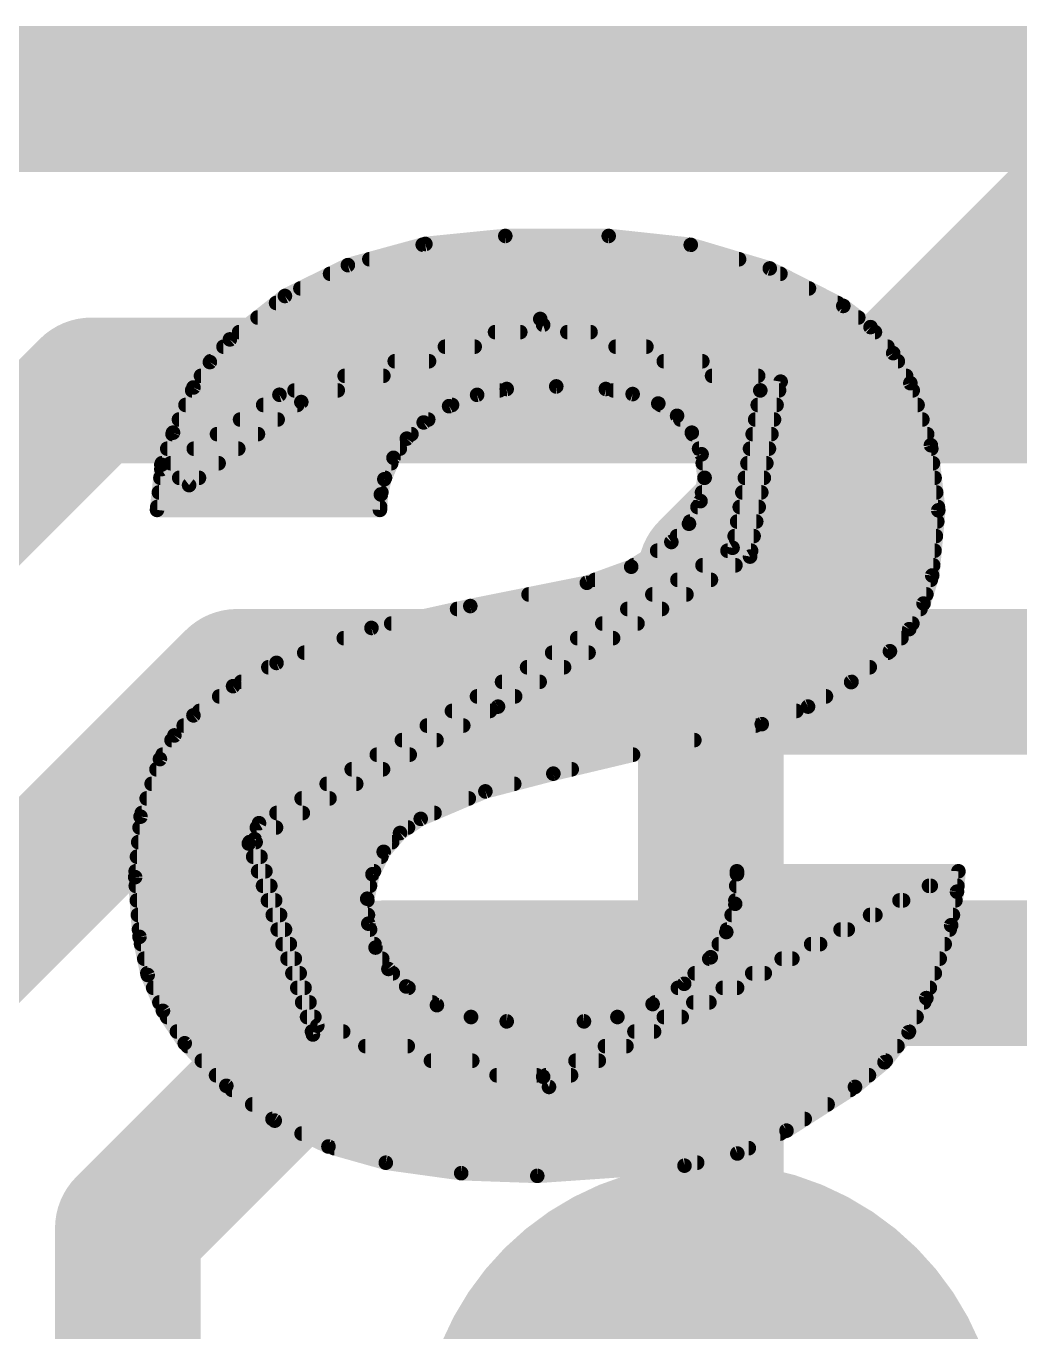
# Model space of a CAD drawing. Extents: x -1.6 to 24.3, y -3.8 to 15.4.
# Drawn here: x 10.935 to 12.667, y 6.487 to 8.763 of the extents above; entities that cross this region are included whole.
import ezdxf

# ---------------------------------------------------------------- set-up
doc = ezdxf.new("R2010")
doc.units = 0
for name, color, linetype in [('1', 12, 'CONTINUOUS'), ('16', 132, 'CONTINUOUS'), ('18', 110, 'CONTINUOUS'), ('22', 53, 'CONTINUOUS')]:
    doc.layers.add(name, color=color, linetype=linetype)

# ---------------------------------------------------------------- blocks, each defined once
blk = doc.blocks.new('ROUNDV')
at = {"const_width": 0.5}
blk.add_lwpolyline([(0, -0.25, 1), (0, 0.25, 1), (0, -0.25)], format="xyb", dxfattribs=at)

msp = doc.modelspace()

# ---------------------------------------------------------------- linework, layer by layer
at = {"layer": '1', "const_width": 0.254}
for points in [[(13.843, 8.636), (10.287, 8.636)], [(10.414, 7.493), (11.049, 8.128)], [(11.049, 8.128), (15.748, 8.128)], [(10.668, 6.985), (11.303, 7.62)], [(11.303, 7.62), (15.9258, 7.62)], [(11.1125, 6.6675), (11.557, 7.112)], [(11.557, 7.112), (16.129, 7.112)], [(11.1125, 4.9403), (11.1125, 6.6675)]]:
    msp.add_lwpolyline(points, dxfattribs=at)
at = {"layer": '1', "const_width": 0.127}
for points in [[(11.049, 8.1915, 1), (11.049, 8.0645)], [(11.0939, 8.0831, 1), (11.0041, 8.1729)], [(11.303, 7.6835, 1), (11.303, 7.5565)], [(11.3479, 7.5751, 1), (11.2581, 7.6649)], [(11.557, 7.1755, 1), (11.557, 7.0485)], [(11.6019, 7.0671, 1), (11.5121, 7.1569)], [(11.176, 6.6675, 1), (11.049, 6.6675)], [(11.0676, 6.7124, 1), (11.1574, 6.6226)]]:
    msp.add_lwpolyline(points, format="xyb", dxfattribs=at)
at = {"layer": '16', "const_width": 0.254}
for points in [[(12.1285, 7.8105), (12.827, 8.509)], [(12.1285, 6.2738), (12.1285, 7.8105)]]:
    msp.add_lwpolyline(points, dxfattribs=at)
at = {"layer": '16', "const_width": 0.127}
for points in [[(12.192, 7.8105, 1), (12.065, 7.8105)], [(12.0836, 7.8554, 1), (12.1734, 7.7656)]]:
    msp.add_lwpolyline(points, format="xyb", dxfattribs=at)
at = {"layer": '22', "const_width": 0.0254}
for points in [[(11.6311, 8.3833), (11.7704, 8.3972)], [(11.7704, 8.3972), (11.9507, 8.3972)], [(11.9507, 8.3972), (12.0937, 8.3817)], [(11.496, 8.3464), (11.6311, 8.3833)], [(11.6264, 8.382), (12.0911, 8.382)], [(12.0937, 8.3817), (12.2315, 8.3406)], [(11.3863, 8.2926), (11.496, 8.3464)], [(11.5334, 8.3566), (12.178, 8.3566)], [(12.2315, 8.3406), (12.3596, 8.2753)], [(11.465, 8.3312), (12.25, 8.3312)], [(11.4132, 8.3058), (12.2998, 8.3058)], [(11.2903, 8.2169), (11.3863, 8.2926)], [(11.3708, 8.2804), (12.3496, 8.2804)], [(12.3596, 8.2753), (12.4071, 8.2384)], [(11.3386, 8.255), (12.3857, 8.255)], [(11.3767, 8.1204), (11.8313, 8.2525)], [(11.8313, 8.2525), (12.2504, 8.1432)], [(11.3064, 8.2296), (11.7966, 8.2296)], [(11.8364, 8.2423), (11.4148, 8.1077)], [(11.7525, 8.2296), (11.9191, 8.2296)], [(12.2149, 8.128), (11.8364, 8.2423)], [(11.8785, 8.2296), (12.4148, 8.2296)], [(12.4071, 8.2384), (12.4466, 8.1929)], [(11.2554, 8.1774), (11.2903, 8.2169)], [(11.2791, 8.2042), (11.7171, 8.2042)], [(11.6651, 8.2042), (12.0165, 8.2042)], [(11.9626, 8.2042), (12.4368, 8.2042)], [(12.4466, 8.1929), (12.4765, 8.1407)], [(11.2268, 8.1331), (11.2554, 8.1774)], [(11.2567, 8.1788), (11.6375, 8.1788)], [(11.5777, 8.1788), (12.1139, 8.1788)], [(12.0467, 8.1788), (12.4547, 8.1788)], [(11.2399, 8.1534), (11.5579, 8.1534)], [(11.4903, 8.1534), (12.2113, 8.1534)], [(12.1308, 8.1534), (12.4692, 8.1534)], [(12.2504, 8.1432), (12.1971, 7.8384)], [(12.4765, 8.1407), (12.5123, 8.0324)], [(11.1709, 7.9908), (11.3767, 8.1204)], [(11.1912, 8.0543), (11.2268, 8.1331)], [(11.2245, 8.128), (11.4784, 8.128)], [(11.4029, 8.128), (11.7604, 8.128)], [(11.7213, 8.1202), (11.6724, 8.1005)], [(11.7729, 8.1305), (11.7213, 8.1202)], [(11.8593, 8.135), (11.7729, 8.1305)], [(11.9456, 8.1305), (11.8593, 8.135)], [(11.9924, 8.1216), (11.9456, 8.1305)], [(11.9588, 8.128), (12.2477, 8.128)], [(12.0371, 8.1051), (11.9924, 8.1216)], [(12.1666, 7.8537), (12.2149, 8.128)], [(12.2149, 8.128), (12.4807, 8.128)], [(11.213, 8.1026), (11.4079, 8.1026)], [(11.4148, 8.1077), (11.2192, 7.9629)], [(11.3484, 8.1026), (11.6776, 8.1026)], [(11.6724, 8.1005), (11.6281, 8.0721)], [(12.0698, 8.0838), (12.0371, 8.1051)], [(12.0409, 8.1026), (12.2433, 8.1026)], [(12.2104, 8.1026), (12.4891, 8.1026)], [(11.2015, 8.0772), (11.3736, 8.0772)], [(11.3081, 8.0772), (11.6361, 8.0772)], [(11.6281, 8.0721), (11.5987, 8.044)], [(12.0955, 8.0543), (12.0698, 8.0838)], [(12.0756, 8.0772), (12.2389, 8.0772)], [(12.206, 8.0772), (12.4975, 8.0772)], [(11.1709, 7.9985), (11.1912, 8.0543)], [(11.1903, 8.0518), (11.3393, 8.0518)], [(11.2678, 8.0518), (11.6069, 8.0518)], [(12.1126, 8.0167), (12.0955, 8.0543)], [(12.0966, 8.0518), (12.2344, 8.0518)], [(12.2015, 8.0518), (12.5059, 8.0518)], [(11.1811, 8.0264), (11.305, 8.0264)], [(11.2274, 8.0264), (11.5866, 8.0264)], [(11.5987, 8.044), (11.5755, 8.0105)], [(12.1082, 8.0264), (12.23, 8.0264)], [(12.197, 8.0264), (12.513, 8.0264)], [(12.5123, 8.0324), (12.5252, 7.919)], [(11.1718, 8.001), (11.2707, 8.001)], [(11.1871, 8.001), (11.5715, 8.001)], [(11.5755, 8.0105), (11.5595, 7.9731)], [(12.1178, 7.9757), (12.1126, 8.0167)], [(12.1146, 8.001), (12.2255, 8.001)], [(12.1925, 8.001), (12.5159, 8.001)], [(11.1633, 7.9197), (11.1709, 7.9908)], [(11.2192, 7.9629), (11.1709, 7.9985)], [(11.1693, 7.9756), (11.5606, 7.9756)], [(11.202, 7.9756), (11.2364, 7.9756)], [(11.5595, 7.9731), (11.5535, 7.9467)], [(12.1107, 7.935), (12.1178, 7.9757)], [(12.1178, 7.9756), (12.2211, 7.9756)], [(12.1881, 7.9756), (12.5187, 7.9756)], [(11.1666, 7.9502), (11.5543, 7.9502)], [(11.5535, 7.9467), (11.5519, 7.9197)], [(12.0906, 7.8956), (12.1107, 7.935)], [(12.1134, 7.9502), (12.2167, 7.9502)], [(12.1836, 7.9502), (12.5216, 7.9502)], [(11.5519, 7.9197), (11.1633, 7.9197)], [(11.1638, 7.9248), (11.5522, 7.9248)], [(12.1055, 7.9248), (12.2122, 7.9248)], [(12.1791, 7.9248), (12.5245, 7.9248)], [(12.5252, 7.919), (12.5146, 7.8054)], [(12.0599, 7.8638), (12.0906, 7.8956)], [(12.0925, 7.8994), (12.2078, 7.8994)], [(12.1746, 7.8994), (12.5234, 7.8994)], [(11.9899, 7.8207), (12.0599, 7.8638)], [(12.0697, 7.874), (12.2033, 7.874)], [(12.1702, 7.874), (12.521, 7.874)], [(11.3411, 7.3736), (12.1666, 7.8537)], [(12.0352, 7.8486), (12.1989, 7.8486)], [(12.1578, 7.8486), (12.5186, 7.8486)], [(12.1971, 7.8384), (11.7577, 7.5768)], [(11.9126, 7.7927), (11.9899, 7.8207)], [(11.994, 7.8232), (12.1716, 7.8232)], [(12.1142, 7.8232), (12.5163, 7.8232)], [(11.9267, 7.7978), (12.1289, 7.7978)], [(12.0705, 7.7978), (12.5122, 7.7978)], [(12.5146, 7.8054), (12.4995, 7.7565)], [(11.7094, 7.7521), (11.9126, 7.7927)], [(11.811, 7.7724), (12.0862, 7.7724)], [(12.0268, 7.7724), (12.5044, 7.7724)], [(11.5371, 7.714), (11.7094, 7.7521)], [(12.4995, 7.7565), (12.4745, 7.7118)], [(11.6864, 7.747), (12.0436, 7.747)], [(11.9831, 7.747), (12.4942, 7.747)], [(11.3716, 7.653), (11.5371, 7.714)], [(11.5716, 7.7216), (12.0009, 7.7216)], [(11.9395, 7.7216), (12.48, 7.7216)], [(12.4745, 7.7118), (12.4409, 7.6733)], [(11.4889, 7.6962), (11.9583, 7.6962)], [(11.8958, 7.6962), (12.4609, 7.6962)], [(11.4199, 7.6708), (11.9156, 7.6708)], [(11.8521, 7.6708), (12.4378, 7.6708)], [(12.4409, 7.6733), (12.3733, 7.6195)], [(11.2959, 7.6125), (11.3716, 7.653)], [(11.3574, 7.6454), (11.8729, 7.6454)], [(11.8084, 7.6454), (12.4058, 7.6454)], [(11.2268, 7.5616), (11.2959, 7.6125)], [(11.31, 7.62), (11.8303, 7.62)], [(11.7648, 7.62), (12.3739, 7.62)], [(12.3733, 7.6195), (12.2982, 7.5769)], [(11.2717, 7.5946), (11.7876, 7.5946)], [(11.7211, 7.5946), (12.3294, 7.5946)], [(11.2371, 7.5692), (11.7438, 7.5692)], [(11.7577, 7.5768), (11.3335, 7.3457)], [(11.6774, 7.5692), (12.2779, 7.5692)], [(12.2982, 7.5769), (12.2174, 7.5463)], [(11.1936, 7.5266), (11.2268, 7.5616)], [(12.2174, 7.5463), (11.8542, 7.46)], [(11.1684, 7.4854), (11.1936, 7.5266)], [(11.2099, 7.5438), (11.6971, 7.5438)], [(11.6337, 7.5438), (12.2069, 7.5438)], [(11.1886, 7.5184), (11.6505, 7.5184)], [(11.5901, 7.5184), (12.1, 7.5184)], [(11.1346, 7.3851), (11.1684, 7.4854)], [(11.173, 7.493), (11.6039, 7.493)], [(11.5464, 7.493), (11.9931, 7.493)], [(11.1624, 7.4676), (11.5573, 7.4676)], [(11.5027, 7.4676), (11.8862, 7.4676)], [(11.8542, 7.46), (11.7357, 7.4291)], [(11.1539, 7.4422), (11.5106, 7.4422)], [(11.4591, 7.4422), (11.786, 7.4422)], [(11.1453, 7.4168), (11.464, 7.4168)], [(11.4154, 7.4168), (11.7068, 7.4168)], [(11.7357, 7.4291), (11.623, 7.3812)], [(11.1252, 7.2796), (11.1346, 7.3851)], [(11.1368, 7.3914), (11.4174, 7.3914)], [(11.3717, 7.3914), (11.647, 7.3914)], [(11.1329, 7.366), (11.3708, 7.366)], [(11.3233, 7.3381), (11.3411, 7.3736)], [(11.3373, 7.366), (11.6008, 7.366)], [(11.623, 7.3812), (11.587, 7.3565)], [(11.1306, 7.3406), (11.3352, 7.3406)], [(11.3246, 7.3406), (11.5732, 7.3406)], [(11.3335, 7.3457), (11.4427, 7.0206)], [(11.587, 7.3565), (11.5584, 7.3236)], [(11.4351, 7.0053), (11.3233, 7.3381)], [(11.5584, 7.3236), (11.5389, 7.2846)], [(11.1284, 7.3152), (11.3437, 7.3152)], [(11.331, 7.3152), (11.5542, 7.3152)], [(11.1328, 7.1755), (11.1252, 7.2796)], [(11.1261, 7.2898), (11.3523, 7.2898)], [(11.3395, 7.2898), (11.5415, 7.2898)], [(11.5389, 7.2846), (11.5298, 7.242)], [(11.8364, 6.9317), (12.5603, 7.2898)], [(12.5603, 7.2898), (11.8466, 6.9139)], [(12.1712, 7.2331), (12.1742, 7.2847)], [(12.1742, 7.2847), (12.1742, 7.2898)], [(12.1742, 7.2898), (12.5603, 7.2898)], [(12.5603, 7.2898), (12.5578, 7.2542)], [(11.1263, 7.2644), (11.3608, 7.2644)], [(11.3481, 7.2644), (11.5345, 7.2644)], [(12.173, 7.2644), (12.5121, 7.2644)], [(12.509, 7.2644), (12.5585, 7.2644)], [(12.5578, 7.2542), (12.5476, 7.1958)], [(11.1282, 7.239), (11.3693, 7.239)], [(11.3566, 7.239), (11.5299, 7.239)], [(11.5298, 7.242), (11.5316, 7.1984)], [(12.1556, 7.1839), (12.1712, 7.2331)], [(12.1715, 7.239), (12.4639, 7.239)], [(12.4576, 7.239), (12.5551, 7.239)], [(11.13, 7.2136), (11.3779, 7.2136)], [(11.3651, 7.2136), (11.531, 7.2136)], [(12.165, 7.2136), (12.4156, 7.2136)], [(12.4063, 7.2136), (12.5507, 7.2136)], [(11.1319, 7.1882), (11.3864, 7.1882)], [(11.3737, 7.1882), (11.5347, 7.1882)], [(11.5316, 7.1984), (11.5442, 7.1568)], [(12.1285, 7.1399), (12.1556, 7.1839)], [(12.157, 7.1882), (12.3674, 7.1882)], [(12.3549, 7.1882), (12.545, 7.1882)], [(12.5476, 7.1958), (12.5044, 7.0688)], [(11.1471, 7.1091), (11.1328, 7.1755)], [(11.1355, 7.1628), (11.3949, 7.1628)], [(11.3822, 7.1628), (11.5424, 7.1628)], [(12.1426, 7.1628), (12.3192, 7.1628)], [(12.3036, 7.1628), (12.5364, 7.1628)], [(11.141, 7.1374), (11.4035, 7.1374)], [(11.3907, 7.1374), (11.5559, 7.1374)], [(11.5442, 7.1568), (11.5667, 7.1196)], [(12.0823, 7.0936), (12.1285, 7.1399)], [(12.126, 7.1374), (12.2709, 7.1374)], [(12.2522, 7.1374), (12.5277, 7.1374)], [(11.1465, 7.112), (11.412, 7.112)], [(11.3993, 7.112), (11.5744, 7.112)], [(11.5667, 7.1196), (11.5976, 7.0891)], [(12.1006, 7.112), (12.2227, 7.112)], [(12.2009, 7.112), (12.5191, 7.112)], [(11.1737, 7.0465), (11.1471, 7.1091)], [(11.5976, 7.0891), (11.6512, 7.0564)], [(12.0273, 7.0584), (12.0823, 7.0936)], [(11.1566, 7.0866), (11.4205, 7.0866)], [(11.4078, 7.0866), (11.6017, 7.0866)], [(12.0713, 7.0866), (12.1745, 7.0866)], [(12.1495, 7.0866), (12.5105, 7.0866)], [(12.5044, 7.0688), (12.4735, 7.0093)], [(11.1674, 7.0612), (11.4291, 7.0612)], [(11.2116, 6.9901), (11.1737, 7.0465)], [(11.4163, 7.0612), (11.6434, 7.0612)], [(11.6512, 7.0564), (11.7106, 7.0358)], [(11.9659, 7.0358), (12.0273, 7.0584)], [(12.0316, 7.0612), (12.1263, 7.0612)], [(12.0982, 7.0612), (12.5005, 7.0612)], [(11.1809, 7.0358), (11.4376, 7.0358)], [(11.4249, 7.0358), (11.7107, 7.0358)], [(11.4427, 7.0206), (11.8364, 6.9317)], [(11.7106, 7.0358), (11.7729, 7.0282)], [(11.7729, 7.0282), (11.9075, 7.0282)], [(11.9075, 7.0282), (11.9659, 7.0358)], [(11.9659, 7.0358), (12.078, 7.0358)], [(12.0468, 7.0358), (12.4873, 7.0358)], [(11.198, 7.0104), (11.4879, 7.0104)], [(11.4334, 7.0104), (12.0298, 7.0104)], [(11.8466, 6.9139), (11.4351, 7.0053)], [(11.9955, 7.0104), (12.4741, 7.0104)], [(12.4735, 7.0093), (12.4315, 6.9569)], [(11.2842, 6.9158), (11.2116, 6.9901)], [(11.2166, 6.985), (11.6004, 6.985)], [(11.5265, 6.985), (11.9816, 6.985)], [(11.9441, 6.985), (12.454, 6.985)], [(11.2414, 6.9596), (11.7128, 6.9596)], [(11.6409, 6.9596), (11.9334, 6.9596)], [(11.8928, 6.9596), (12.4336, 6.9596)], [(12.4315, 6.9569), (12.38, 6.9139)], [(11.2662, 6.9342), (11.8253, 6.9342)], [(11.7552, 6.9342), (11.8851, 6.9342)], [(11.8415, 6.9342), (12.4043, 6.9342)], [(11.3686, 6.8552), (11.2842, 6.9158)], [(11.2939, 6.9088), (12.372, 6.9088)], [(12.38, 6.9139), (12.2606, 6.8377)], [(11.3293, 6.8834), (12.3322, 6.8834)], [(11.3646, 6.858), (12.2924, 6.858)], [(11.4621, 6.81), (11.3686, 6.8552)], [(11.4154, 6.8326), (12.2496, 6.8326)], [(12.2606, 6.8377), (12.1749, 6.7979)], [(11.5621, 6.7818), (11.4621, 6.81)], [(11.4722, 6.8072), (12.1949, 6.8072)], [(12.1749, 6.7979), (12.0828, 6.7767)], [(11.6936, 6.7636), (11.5621, 6.7818)], [(11.5621, 6.7818), (12.1049, 6.7818)], [(12.0828, 6.7767), (11.8262, 6.7589)], [(11.8262, 6.7589), (11.6936, 6.7636)]]:
    msp.add_lwpolyline(points, dxfattribs=at)
at = {"layer": '22', "const_width": 0.0127}
for points in [[(11.7704, 8.4035, 1), (11.7704, 8.3909)], [(11.771, 8.3909, 1), (11.7698, 8.4035)], [(11.9514, 8.4035, 1), (11.95, 8.3909)], [(11.9507, 8.3909, 1), (11.9507, 8.4035)], [(11.6264, 8.3883, 1), (11.6264, 8.3757)], [(11.6304, 8.3896, 1), (11.6317, 8.377)], [(11.6328, 8.3771, 1), (11.6294, 8.3894)], [(12.0955, 8.3878, 1), (12.0919, 8.3756)], [(12.0911, 8.3757, 1), (12.0911, 8.3883)], [(12.093, 8.3754, 1), (12.0944, 8.388)], [(11.4943, 8.3525, 1), (11.4977, 8.3403)], [(11.4988, 8.3407, 1), (11.4932, 8.3521)], [(11.5334, 8.3629, 1), (11.5334, 8.3503)], [(12.178, 8.3503, 1), (12.178, 8.3629)], [(12.2344, 8.3463, 1), (12.2286, 8.335)], [(11.465, 8.3376, 1), (11.465, 8.3249)], [(12.2297, 8.3346, 1), (12.2333, 8.3467)], [(12.25, 8.3249, 1), (12.25, 8.3376)], [(11.4132, 8.3121, 1), (11.4132, 8.2995)], [(12.2998, 8.2995, 1), (12.2998, 8.3121)], [(11.3708, 8.2867, 1), (11.3708, 8.2741)], [(11.3835, 8.2983, 1), (11.3891, 8.2869)], [(11.3902, 8.2876, 1), (11.3823, 8.2976)], [(12.3496, 8.2741, 1), (12.3496, 8.2867)], [(12.3635, 8.2803, 1), (12.3557, 8.2703)], [(12.3567, 8.2696, 1), (12.3625, 8.281)], [(11.3386, 8.2614, 1), (11.3386, 8.2487)], [(11.8329, 8.2586, 1), (11.8297, 8.2464)], [(11.8331, 8.2464, 1), (11.8295, 8.2586)], [(12.3857, 8.2487, 1), (12.3857, 8.2614)], [(11.3064, 8.2359, 1), (11.3064, 8.2233)], [(11.7525, 8.2359, 1), (11.7525, 8.2233)], [(11.7966, 8.2233, 1), (11.7966, 8.2359)], [(11.8382, 8.2484, 1), (11.8346, 8.2362)], [(11.8383, 8.2363, 1), (11.8345, 8.2483)], [(11.8785, 8.2359, 1), (11.8785, 8.2233)], [(11.9191, 8.2233, 1), (11.9191, 8.2359)], [(12.4119, 8.2425, 1), (12.4023, 8.2342)], [(12.4032, 8.2334, 1), (12.411, 8.2434)], [(12.4148, 8.2233, 1), (12.4148, 8.2359)], [(11.2791, 8.2105, 1), (11.2791, 8.1979)], [(11.2864, 8.2219, 1), (11.2942, 8.2119)], [(11.2951, 8.2127, 1), (11.2855, 8.2211)], [(11.6651, 8.2105, 1), (11.6651, 8.1979)], [(11.7171, 8.1979, 1), (11.7171, 8.2105)], [(11.9626, 8.2105, 1), (11.9626, 8.1979)], [(12.0165, 8.1979, 1), (12.0165, 8.2105)], [(12.4368, 8.1979, 1), (12.4368, 8.2105)], [(12.4521, 8.1961, 1), (12.4411, 8.1898)], [(12.4418, 8.1888, 1), (12.4514, 8.1971)], [(11.2507, 8.1816, 1), (11.2602, 8.1732)], [(11.2608, 8.1739, 1), (11.2501, 8.1808)], [(11.2567, 8.1852, 1), (11.2567, 8.1725)], [(11.5777, 8.1852, 1), (11.5777, 8.1725)], [(11.6375, 8.1725, 1), (11.6375, 8.1852)], [(12.0467, 8.1852, 1), (12.0467, 8.1725)], [(12.1139, 8.1725, 1), (12.1139, 8.1852)], [(12.4547, 8.1725, 1), (12.4547, 8.1852)], [(11.2399, 8.1597, 1), (11.2399, 8.1471)], [(11.4903, 8.1597, 1), (11.4903, 8.1471)], [(11.5579, 8.1471, 1), (11.5579, 8.1597)], [(12.1308, 8.1597, 1), (12.1308, 8.1471)], [(12.2113, 8.1471, 1), (12.2113, 8.1597)], [(12.2567, 8.1421, 1), (12.2441, 8.1443)], [(12.2488, 8.1371, 1), (12.252, 8.1493)], [(12.4692, 8.1471, 1), (12.4692, 8.1597)], [(12.4825, 8.1427, 1), (12.4705, 8.1387)], [(12.471, 8.1375, 1), (12.482, 8.1439)], [(11.2245, 8.1343, 1), (11.2245, 8.1217)], [(11.2215, 8.1365, 1), (11.2321, 8.1297)], [(11.2326, 8.1305, 1), (11.221, 8.1357)], [(11.3749, 8.1265, 1), (11.3785, 8.1143)], [(11.3801, 8.115, 1), (11.3733, 8.1258)], [(11.4029, 8.1343, 1), (11.4029, 8.1217)], [(11.4784, 8.1217, 1), (11.4784, 8.1343)], [(11.72, 8.1264, 1), (11.7225, 8.114)], [(11.7236, 8.1143, 1), (11.7189, 8.1261)], [(11.7604, 8.1217, 1), (11.7604, 8.1343)], [(11.7726, 8.1368, 1), (11.7732, 8.1242)], [(11.7741, 8.1243, 1), (11.7717, 8.1367)], [(11.8596, 8.1413, 1), (11.8589, 8.1286)], [(11.8596, 8.1286, 1), (11.8589, 8.1413)], [(11.9468, 8.1367, 1), (11.9444, 8.1243)], [(11.9453, 8.1242, 1), (11.9459, 8.1368)], [(11.9588, 8.1343, 1), (11.9588, 8.1217)], [(11.9946, 8.1276, 1), (11.9902, 8.1157)], [(11.9912, 8.1154, 1), (11.9936, 8.1279)], [(12.2212, 8.1269, 1), (12.2086, 8.1291)], [(12.2149, 8.1343, 1), (12.2149, 8.1217)], [(12.2131, 8.1219, 1), (12.2167, 8.1341)], [(12.2477, 8.1217, 1), (12.2477, 8.1343)], [(12.4807, 8.1217, 1), (12.4807, 8.1343)], [(11.213, 8.109, 1), (11.213, 8.0963)], [(11.3484, 8.109, 1), (11.3484, 8.0963)], [(11.4079, 8.0963, 1), (11.4079, 8.109)], [(11.4129, 8.1137, 1), (11.4167, 8.1017)], [(11.4186, 8.1026, 1), (11.411, 8.1128)], [(11.6701, 8.1064, 1), (11.6748, 8.0946)], [(11.6759, 8.0952, 1), (11.669, 8.1059)], [(11.6776, 8.0963, 1), (11.6776, 8.109)], [(12.0406, 8.1104, 1), (12.0336, 8.0998)], [(12.0409, 8.109, 1), (12.0409, 8.0963)], [(12.0349, 8.0991, 1), (12.0393, 8.1111)], [(12.2104, 8.109, 1), (12.2104, 8.0963)], [(12.2433, 8.0963, 1), (12.2433, 8.109)], [(12.4891, 8.0963, 1), (12.4891, 8.109)], [(11.2015, 8.0836, 1), (11.2015, 8.0709)], [(11.3081, 8.0836, 1), (11.3081, 8.0709)], [(11.3736, 8.0709, 1), (11.3736, 8.0836)], [(11.6247, 8.0774, 1), (11.6315, 8.0668)], [(11.6325, 8.0675, 1), (11.6237, 8.0767)], [(11.6361, 8.0709, 1), (11.6361, 8.0836)], [(12.0746, 8.0879, 1), (12.0651, 8.0796)], [(12.0664, 8.0785, 1), (12.0733, 8.0891)], [(12.0756, 8.0836, 1), (12.0756, 8.0709)], [(12.206, 8.0836, 1), (12.206, 8.0709)], [(12.2389, 8.0709, 1), (12.2389, 8.0836)], [(12.4975, 8.0709, 1), (12.4975, 8.0836)], [(11.1903, 8.0581, 1), (11.1903, 8.0455)], [(11.1854, 8.0569, 1), (11.197, 8.0517)], [(11.1972, 8.0521, 1), (11.1852, 8.0565)], [(11.2678, 8.0581, 1), (11.2678, 8.0455)], [(11.3393, 8.0455, 1), (11.3393, 8.0581)], [(11.6069, 8.0455, 1), (11.6069, 8.0581)], [(12.1013, 8.0569, 1), (12.0897, 8.0517)], [(12.0966, 8.0581, 1), (12.0966, 8.0455)], [(12.0907, 8.0501, 1), (12.1003, 8.0585)], [(12.2015, 8.0581, 1), (12.2015, 8.0455)], [(12.2344, 8.0455, 1), (12.2344, 8.0581)], [(12.5059, 8.0455, 1), (12.5059, 8.0581)], [(11.1811, 8.0328, 1), (11.1811, 8.0201)], [(11.2274, 8.0328, 1), (11.2274, 8.0201)], [(11.305, 8.0201, 1), (11.305, 8.0328)], [(11.5866, 8.0201, 1), (11.5866, 8.0328)], [(11.5943, 8.0485, 1), (11.6031, 8.0394)], [(11.6039, 8.0403, 1), (11.5935, 8.0476)], [(12.1082, 8.0328, 1), (12.1082, 8.0201)], [(12.197, 8.0328, 1), (12.197, 8.0201)], [(12.23, 8.0201, 1), (12.23, 8.0328)], [(12.5186, 8.0331, 1), (12.506, 8.0316)], [(12.5063, 8.0304, 1), (12.5183, 8.0344)], [(12.513, 8.0201, 1), (12.513, 8.0328)], [(11.1718, 8.0074, 1), (11.1718, 7.9947)], [(11.1871, 8.0074, 1), (11.1871, 7.9947)], [(11.2707, 7.9947, 1), (11.2707, 8.0074)], [(11.5703, 8.0141, 1), (11.5808, 8.0069)], [(11.5814, 8.008, 1), (11.5697, 8.013)], [(11.5715, 7.9947, 1), (11.5715, 8.0074)], [(12.1189, 8.0175, 1), (12.1063, 8.0159)], [(12.1068, 8.0141, 1), (12.1184, 8.0193)], [(12.1146, 8.0074, 1), (12.1146, 7.9947)], [(12.1925, 8.0074, 1), (12.1925, 7.9947)], [(12.2255, 7.9947, 1), (12.2255, 8.0074)], [(12.5159, 7.9947, 1), (12.5159, 8.0074)], [(11.1747, 8.0036, 1), (11.1671, 7.9934)], [(11.1649, 8.0007, 1), (11.1769, 7.9963)], [(11.1675, 7.9962, 1), (11.1743, 7.9854)], [(11.1772, 7.9901, 1), (11.1646, 7.9915)], [(11.1693, 7.982, 1), (11.1693, 7.9692)], [(11.202, 7.982, 1), (11.202, 7.9692)], [(11.2154, 7.968, 1), (11.223, 7.9578)], [(11.2154, 7.9578, 1), (11.223, 7.968)], [(11.2364, 7.9692, 1), (11.2364, 7.982)], [(11.5537, 7.9756, 1), (11.5653, 7.9706)], [(11.5657, 7.9717, 1), (11.5533, 7.9745)], [(11.5606, 7.9692, 1), (11.5606, 7.982)], [(12.1178, 7.982, 1), (12.1178, 7.9692)], [(12.1241, 7.9746, 1), (12.1116, 7.9768)], [(12.1115, 7.9749, 1), (12.1241, 7.9765)], [(12.1881, 7.982, 1), (12.1881, 7.9692)], [(12.2211, 7.9692, 1), (12.2211, 7.982)], [(12.5187, 7.9692, 1), (12.5187, 7.982)], [(11.1666, 7.9566, 1), (11.1666, 7.9439)], [(11.5473, 7.9481, 1), (11.5597, 7.9453)], [(11.5599, 7.9463, 1), (11.5472, 7.9471)], [(11.5543, 7.9439, 1), (11.5543, 7.9566)], [(12.1164, 7.9321, 1), (12.105, 7.9379)], [(12.1134, 7.9566, 1), (12.1134, 7.9439)], [(12.1836, 7.9566, 1), (12.1836, 7.9439)], [(12.2167, 7.9439, 1), (12.2167, 7.9566)], [(12.5216, 7.9439, 1), (12.5216, 7.9566)], [(11.1633, 7.9261, 1), (11.1633, 7.9134)], [(11.157, 7.9204, 1), (11.1696, 7.919)], [(11.1638, 7.9312, 1), (11.1638, 7.9184)], [(11.5456, 7.9201, 1), (11.5582, 7.9193)], [(11.5519, 7.9134, 1), (11.5519, 7.9261)], [(11.5522, 7.9184, 1), (11.5522, 7.9312)], [(12.1055, 7.9312, 1), (12.1055, 7.9184)], [(12.1044, 7.9361, 1), (12.117, 7.9339)], [(12.1791, 7.9312, 1), (12.1791, 7.9184)], [(12.2122, 7.9184, 1), (12.2122, 7.9312)], [(12.5315, 7.9184, 1), (12.5189, 7.9196)], [(12.5189, 7.9183, 1), (12.5315, 7.9197)], [(12.5245, 7.9184, 1), (12.5245, 7.9312)], [(12.0849, 7.8985, 1), (12.0963, 7.8927)], [(12.0925, 7.9058, 1), (12.0925, 7.893)], [(12.0952, 7.8912, 1), (12.086, 7.9)], [(12.1746, 7.9058, 1), (12.1746, 7.893)], [(12.2078, 7.893, 1), (12.2078, 7.9058)], [(12.5234, 7.893, 1), (12.5234, 7.9058)], [(12.0632, 7.8584, 1), (12.0566, 7.8692)], [(12.0697, 7.8804, 1), (12.0697, 7.8677)], [(12.1702, 7.8804, 1), (12.1702, 7.8677)], [(12.2033, 7.8677, 1), (12.2033, 7.8804)], [(12.521, 7.8677, 1), (12.521, 7.8804)], [(12.0352, 7.855, 1), (12.0352, 7.8422)], [(12.0553, 7.8682, 1), (12.0645, 7.8594)], [(12.1578, 7.855, 1), (12.1578, 7.8422)], [(12.1603, 7.8548, 1), (12.1729, 7.8526)], [(12.1698, 7.8482, 1), (12.1634, 7.8592)], [(12.1989, 7.8422, 1), (12.1989, 7.855)], [(12.5186, 7.8422, 1), (12.5186, 7.855)], [(11.9866, 7.8261, 1), (11.9932, 7.8153)], [(11.994, 7.8296, 1), (11.994, 7.8168)], [(11.9921, 7.8147, 1), (11.9878, 7.8266)], [(12.1142, 7.8296, 1), (12.1142, 7.8168)], [(12.1716, 7.8168, 1), (12.1716, 7.8296)], [(12.1908, 7.8395, 1), (12.2034, 7.8373)], [(12.2003, 7.8329, 1), (12.1939, 7.8439)], [(12.5163, 7.8168, 1), (12.5163, 7.8296)], [(11.9267, 7.8042, 1), (11.9267, 7.7915)], [(12.0705, 7.8042, 1), (12.0705, 7.7915)], [(12.1289, 7.7915, 1), (12.1289, 7.8042)], [(12.5083, 7.806, 1), (12.5209, 7.8048)], [(12.5207, 7.8035, 1), (12.5085, 7.8073)], [(12.5122, 7.7915, 1), (12.5122, 7.8042)], [(11.811, 7.7788, 1), (11.811, 7.766)], [(11.9104, 7.7987, 1), (11.9148, 7.7867)], [(11.9138, 7.7865, 1), (11.9114, 7.7989)], [(12.0268, 7.7788, 1), (12.0268, 7.766)], [(12.0862, 7.766, 1), (12.0862, 7.7788)], [(12.5044, 7.766, 1), (12.5044, 7.7788)], [(11.7082, 7.7583, 1), (11.7106, 7.7459)], [(11.7108, 7.7459, 1), (11.708, 7.7583)], [(12.4934, 7.7584, 1), (12.5055, 7.7546)], [(12.505, 7.7534, 1), (12.4939, 7.7596)], [(11.6864, 7.7534, 1), (11.6864, 7.7407)], [(11.9831, 7.7534, 1), (11.9831, 7.7407)], [(12.0436, 7.7407, 1), (12.0436, 7.7534)], [(12.4942, 7.7407, 1), (12.4942, 7.7534)], [(11.5358, 7.7202, 1), (11.5385, 7.7078)], [(11.5393, 7.708, 1), (11.535, 7.7199)], [(11.5716, 7.728, 1), (11.5716, 7.7153)], [(11.9395, 7.728, 1), (11.9395, 7.7153)], [(12.0009, 7.7153, 1), (12.0009, 7.728)], [(12.469, 7.7149, 1), (12.4801, 7.7088)], [(12.4793, 7.7077, 1), (12.4698, 7.716)], [(12.48, 7.7153, 1), (12.48, 7.728)], [(11.4889, 7.7026, 1), (11.4889, 7.6898)], [(11.8958, 7.7026, 1), (11.8958, 7.6898)], [(11.9583, 7.6898, 1), (11.9583, 7.7026)], [(12.4609, 7.6898, 1), (12.4609, 7.7026)], [(11.4199, 7.6772, 1), (11.4199, 7.6645)], [(11.8521, 7.6772, 1), (11.8521, 7.6645)], [(11.9156, 7.6645, 1), (11.9156, 7.6772)], [(12.4361, 7.6775, 1), (12.4457, 7.6691)], [(12.4449, 7.6683, 1), (12.4369, 7.6783)], [(12.4378, 7.6645, 1), (12.4378, 7.6772)], [(11.3574, 7.6518, 1), (11.3574, 7.6391)], [(11.3694, 7.659, 1), (11.3738, 7.647)], [(11.3746, 7.6474, 1), (11.3686, 7.6586)], [(11.8084, 7.6518, 1), (11.8084, 7.6391)], [(11.8729, 7.6391, 1), (11.8729, 7.6518)], [(12.4058, 7.6391, 1), (12.4058, 7.6518)], [(11.2997, 7.6074, 1), (11.2922, 7.6176)], [(11.31, 7.6264, 1), (11.31, 7.6136)], [(11.7648, 7.6264, 1), (11.7648, 7.6136)], [(11.8303, 7.6136, 1), (11.8303, 7.6264)], [(12.3693, 7.6245, 1), (12.3772, 7.6146)], [(12.3764, 7.614, 1), (12.3702, 7.6251)], [(12.3739, 7.6136, 1), (12.3739, 7.6264)], [(11.2717, 7.601, 1), (11.2717, 7.5883)], [(11.2929, 7.6181, 1), (11.2989, 7.6069)], [(11.7211, 7.601, 1), (11.7211, 7.5883)], [(11.7876, 7.5883, 1), (11.7876, 7.601)], [(12.3294, 7.5883, 1), (12.3294, 7.601)], [(11.2371, 7.5756, 1), (11.2371, 7.5629)], [(11.6774, 7.5756, 1), (11.6774, 7.5629)], [(11.7438, 7.5629, 1), (11.7438, 7.5756)], [(11.7545, 7.5823, 1), (11.7609, 7.5713)], [(11.7607, 7.5712, 1), (11.7547, 7.5824)], [(12.2779, 7.5629, 1), (12.2779, 7.5756)], [(12.2951, 7.5824, 1), (12.3013, 7.5713)], [(12.3004, 7.5709, 1), (12.2959, 7.5828)], [(11.2099, 7.5502, 1), (11.2099, 7.5374)], [(11.223, 7.5667, 1), (11.2306, 7.5565)], [(11.2314, 7.5572, 1), (11.2222, 7.566)], [(11.6337, 7.5502, 1), (11.6337, 7.5374)], [(11.6971, 7.5374, 1), (11.6971, 7.5502)], [(12.2069, 7.5374, 1), (12.2069, 7.5502)], [(12.2152, 7.5522, 1), (12.2196, 7.5404)], [(12.2189, 7.5401, 1), (12.2159, 7.5525)], [(11.189, 7.531, 1), (11.1982, 7.5222)], [(11.199, 7.5233, 1), (11.1881, 7.5299)], [(11.1886, 7.5248, 1), (11.1886, 7.5121)], [(11.5901, 7.5248, 1), (11.5901, 7.5121)], [(11.6505, 7.5121, 1), (11.6505, 7.5248)], [(12.1, 7.5121, 1), (12.1, 7.5248)], [(11.163, 7.4887, 1), (11.1738, 7.4821)], [(11.1744, 7.4834, 1), (11.1624, 7.4874)], [(11.173, 7.4994, 1), (11.173, 7.4867)], [(11.5464, 7.4994, 1), (11.5464, 7.4867)], [(11.6039, 7.4867, 1), (11.6039, 7.4994)], [(11.9931, 7.4867, 1), (11.9931, 7.4994)], [(11.1624, 7.474, 1), (11.1624, 7.4612)], [(11.5027, 7.474, 1), (11.5027, 7.4612)], [(11.5573, 7.4612, 1), (11.5573, 7.474)], [(11.8527, 7.4662, 1), (11.8557, 7.4538)], [(11.8558, 7.4539, 1), (11.8526, 7.4661)], [(11.8862, 7.4612, 1), (11.8862, 7.474)], [(11.1539, 7.4486, 1), (11.1539, 7.4359)], [(11.4591, 7.4486, 1), (11.4591, 7.4359)], [(11.5106, 7.4359, 1), (11.5106, 7.4486)], [(11.786, 7.4359, 1), (11.786, 7.4486)], [(11.1453, 7.4232, 1), (11.1453, 7.4104)], [(11.4154, 7.4232, 1), (11.4154, 7.4104)], [(11.464, 7.4104, 1), (11.464, 7.4232)], [(11.7068, 7.4104, 1), (11.7068, 7.4232)], [(11.7341, 7.4352, 1), (11.7373, 7.4229)], [(11.7382, 7.4232, 1), (11.7332, 7.4349)], [(11.1409, 7.3845, 1), (11.1283, 7.3856)], [(11.1368, 7.3978, 1), (11.1368, 7.385)], [(11.3717, 7.3978, 1), (11.3717, 7.385)], [(11.4174, 7.385, 1), (11.4174, 7.3978)], [(11.647, 7.385, 1), (11.647, 7.3978)], [(11.1329, 7.3724, 1), (11.1329, 7.3597)], [(11.1286, 7.3871, 1), (11.1406, 7.383)], [(11.3373, 7.3724, 1), (11.3373, 7.3597)], [(11.3379, 7.3791, 1), (11.3443, 7.3681)], [(11.3468, 7.3708, 1), (11.3354, 7.3764)], [(11.3708, 7.3597, 1), (11.3708, 7.3724)], [(11.6008, 7.3597, 1), (11.6008, 7.3724)], [(11.6205, 7.387, 1), (11.6255, 7.3754)], [(11.6266, 7.376, 1), (11.6194, 7.3864)], [(11.1306, 7.347, 1), (11.1306, 7.3342)], [(11.3246, 7.347, 1), (11.3246, 7.3342)], [(11.3395, 7.3477, 1), (11.3275, 7.3437)], [(11.3305, 7.3513, 1), (11.3365, 7.3401)], [(11.3352, 7.3342, 1), (11.3352, 7.347)], [(11.5732, 7.3342, 1), (11.5732, 7.347)], [(11.5834, 7.3618, 1), (11.5906, 7.3513)], [(11.5918, 7.3524, 1), (11.5822, 7.3607)], [(11.3293, 7.3401, 1), (11.3173, 7.3361)], [(11.3176, 7.3409, 1), (11.329, 7.3353)], [(11.5536, 7.3278, 1), (11.5632, 7.3195)], [(11.5641, 7.3208, 1), (11.5527, 7.3265)], [(11.1284, 7.3216, 1), (11.1284, 7.3088)], [(11.331, 7.3216, 1), (11.331, 7.3088)], [(11.3437, 7.3088, 1), (11.3437, 7.3216)], [(11.5542, 7.3088, 1), (11.5542, 7.3216)], [(11.1315, 7.2801, 1), (11.1189, 7.2791)], [(11.1189, 7.2802, 1), (11.1315, 7.279)], [(11.1261, 7.2962, 1), (11.1261, 7.2835)], [(11.3395, 7.2962, 1), (11.3395, 7.2835)], [(11.3523, 7.2835, 1), (11.3523, 7.2962)], [(11.5332, 7.2875, 1), (11.5446, 7.2818)], [(11.5451, 7.2833, 1), (11.5327, 7.286)], [(11.5415, 7.2835, 1), (11.5415, 7.2962)], [(12.1742, 7.2962, 1), (12.1742, 7.2835)], [(12.1806, 7.2898, 1), (12.1679, 7.2898)], [(12.1805, 7.2843, 1), (12.1679, 7.2851)], [(12.1679, 7.2847, 1), (12.1806, 7.2847)], [(12.5666, 7.2894, 1), (12.554, 7.2902)], [(12.5633, 7.2842, 1), (12.5573, 7.2954)], [(12.5631, 7.2841, 1), (12.5575, 7.2955)], [(12.5603, 7.2835, 1), (12.5603, 7.2962)], [(11.1263, 7.2708, 1), (11.1263, 7.258)], [(11.3481, 7.2708, 1), (11.3481, 7.258)], [(11.3608, 7.258, 1), (11.3608, 7.2708)], [(11.5345, 7.258, 1), (11.5345, 7.2708)], [(12.173, 7.2708, 1), (12.173, 7.258)], [(12.509, 7.2708, 1), (12.509, 7.258)], [(12.5121, 7.258, 1), (12.5121, 7.2708)], [(12.5515, 7.2546, 1), (12.5641, 7.2538)], [(12.5641, 7.2531, 1), (12.5515, 7.2553)], [(12.5585, 7.258, 1), (12.5585, 7.2708)], [(11.1282, 7.2454, 1), (11.1282, 7.2327)], [(11.3566, 7.2454, 1), (11.3566, 7.2327)], [(11.3693, 7.2327, 1), (11.3693, 7.2454)], [(11.5361, 7.2422, 1), (11.5234, 7.2417)], [(11.5235, 7.2433, 1), (11.536, 7.2407)], [(11.5299, 7.2327, 1), (11.5299, 7.2454)], [(12.1648, 7.2335, 1), (12.1775, 7.2328)], [(12.1715, 7.2454, 1), (12.1715, 7.2327)], [(12.1772, 7.2312, 1), (12.1651, 7.235)], [(12.4576, 7.2454, 1), (12.4576, 7.2327)], [(12.4639, 7.2327, 1), (12.4639, 7.2454)], [(12.5551, 7.2327, 1), (12.5551, 7.2454)], [(11.13, 7.22, 1), (11.13, 7.2073)], [(11.3651, 7.22, 1), (11.3651, 7.2073)], [(11.3779, 7.2073, 1), (11.3779, 7.22)], [(11.531, 7.2073, 1), (11.531, 7.22)], [(12.165, 7.22, 1), (12.165, 7.2073)], [(12.4063, 7.22, 1), (12.4063, 7.2073)], [(12.4156, 7.2073, 1), (12.4156, 7.22)], [(12.5507, 7.2073, 1), (12.5507, 7.22)], [(11.1319, 7.1946, 1), (11.1319, 7.1818)], [(11.3737, 7.1946, 1), (11.3737, 7.1818)], [(11.3864, 7.1818, 1), (11.3864, 7.1946)], [(11.5377, 7.2002, 1), (11.5255, 7.1966)], [(11.5253, 7.1981, 1), (11.5379, 7.1987)], [(11.5347, 7.1818, 1), (11.5347, 7.1946)], [(12.161, 7.1805, 1), (12.1502, 7.1872)], [(12.157, 7.1946, 1), (12.157, 7.1818)], [(12.3549, 7.1946, 1), (12.3549, 7.1818)], [(12.3674, 7.1818, 1), (12.3674, 7.1946)], [(12.5413, 7.1969, 1), (12.5539, 7.1947)], [(12.5536, 7.1938, 1), (12.5416, 7.1978)], [(12.545, 7.1818, 1), (12.545, 7.1946)], [(11.139, 7.1768, 1), (11.1266, 7.1742)], [(11.1265, 7.175, 1), (11.1391, 7.176)], [(11.1355, 7.1692, 1), (11.1355, 7.1565)], [(11.3822, 7.1692, 1), (11.3822, 7.1565)], [(11.3949, 7.1565, 1), (11.3949, 7.1692)], [(11.5424, 7.1565, 1), (11.5424, 7.1692)], [(12.1426, 7.1692, 1), (12.1426, 7.1565)], [(12.1496, 7.1858, 1), (12.1617, 7.182)], [(12.3036, 7.1692, 1), (12.3036, 7.1565)], [(12.3192, 7.1565, 1), (12.3192, 7.1692)], [(12.5364, 7.1565, 1), (12.5364, 7.1692)], [(11.141, 7.1438, 1), (11.141, 7.1311)], [(11.3907, 7.1438, 1), (11.3907, 7.1311)], [(11.4035, 7.1311, 1), (11.4035, 7.1438)], [(11.5496, 7.1601, 1), (11.5388, 7.1535)], [(11.5381, 7.155, 1), (11.5503, 7.1587)], [(11.5559, 7.1311, 1), (11.5559, 7.1438)], [(12.126, 7.1438, 1), (12.126, 7.1311)], [(12.1231, 7.1432, 1), (12.1339, 7.1366)], [(12.133, 7.1354, 1), (12.124, 7.1444)], [(12.2522, 7.1438, 1), (12.2522, 7.1311)], [(12.2709, 7.1311, 1), (12.2709, 7.1438)], [(12.5277, 7.1311, 1), (12.5277, 7.1438)], [(11.1465, 7.1184, 1), (11.1465, 7.1056)], [(11.3993, 7.1184, 1), (11.3993, 7.1056)], [(11.412, 7.1056, 1), (11.412, 7.1184)], [(11.5711, 7.1241, 1), (11.5622, 7.1151)], [(11.5612, 7.1163, 1), (11.5721, 7.1229)], [(11.5744, 7.1056, 1), (11.5744, 7.1184)], [(12.1006, 7.1184, 1), (12.1006, 7.1056)], [(12.2009, 7.1184, 1), (12.2009, 7.1056)], [(12.2227, 7.1056, 1), (12.2227, 7.1184)], [(12.5191, 7.1056, 1), (12.5191, 7.1184)], [(11.1529, 7.1115, 1), (11.1412, 7.1066)], [(11.1409, 7.1077, 1), (11.1533, 7.1104)], [(11.6009, 7.0945, 1), (11.5943, 7.0837)], [(12.0778, 7.0981, 1), (12.0868, 7.0892)], [(12.0857, 7.0883, 1), (12.0789, 7.099)], [(11.1566, 7.093, 1), (11.1566, 7.0803)], [(11.4078, 7.093, 1), (11.4078, 7.0803)], [(11.4205, 7.0803, 1), (11.4205, 7.093)], [(11.5931, 7.0846, 1), (11.6021, 7.0936)], [(11.6017, 7.0803, 1), (11.6017, 7.093)], [(12.0713, 7.093, 1), (12.0713, 7.0803)], [(12.1495, 7.093, 1), (12.1495, 7.0803)], [(12.1745, 7.0803, 1), (12.1745, 7.093)], [(12.51, 7.0659, 1), (12.4988, 7.0717)], [(12.5105, 7.0803, 1), (12.5105, 7.093)], [(11.1674, 7.0676, 1), (11.1674, 7.0549)], [(11.1789, 7.05, 1), (11.1684, 7.043)], [(11.4163, 7.0676, 1), (11.4163, 7.0549)], [(11.4291, 7.0549, 1), (11.4291, 7.0676)], [(11.6434, 7.0549, 1), (11.6434, 7.0676)], [(11.6533, 7.0624, 1), (11.6492, 7.0504)], [(11.6479, 7.051, 1), (11.6545, 7.0619)], [(12.0238, 7.0637, 1), (12.0307, 7.053)], [(12.0294, 7.0524, 1), (12.0251, 7.0643)], [(12.0316, 7.0676, 1), (12.0316, 7.0549)], [(12.0982, 7.0676, 1), (12.0982, 7.0549)], [(12.1263, 7.0549, 1), (12.1263, 7.0676)], [(12.4984, 7.0708, 1), (12.5104, 7.0668)], [(12.5005, 7.0549, 1), (12.5005, 7.0676)], [(11.1678, 7.044, 1), (11.1795, 7.049)], [(11.1809, 7.0422, 1), (11.1809, 7.0294)], [(11.4249, 7.0422, 1), (11.4249, 7.0294)], [(11.4441, 7.0268, 1), (11.4413, 7.0144)], [(11.4376, 7.0294, 1), (11.4376, 7.0422)], [(11.7113, 7.0421, 1), (11.7098, 7.0295)], [(11.7085, 7.0298, 1), (11.7126, 7.0418)], [(11.7107, 7.0294, 1), (11.7107, 7.0422)], [(11.7729, 7.0346, 1), (11.7729, 7.0218)], [(11.7721, 7.0219, 1), (11.7737, 7.0345)], [(11.9067, 7.0345, 1), (11.9083, 7.0219)], [(11.9075, 7.0218, 1), (11.9075, 7.0346)], [(11.9659, 7.0422, 1), (11.9659, 7.0294)], [(11.9637, 7.0418, 1), (11.9681, 7.0298)], [(11.9667, 7.0295, 1), (11.9651, 7.0421)], [(12.0468, 7.0422, 1), (12.0468, 7.0294)], [(12.078, 7.0294, 1), (12.078, 7.0422)], [(12.4873, 7.0294, 1), (12.4873, 7.0422)], [(11.198, 7.0168, 1), (11.198, 7.0041)], [(11.4334, 7.0168, 1), (11.4334, 7.0041)], [(11.4365, 7.0115, 1), (11.4337, 6.9991)], [(11.4291, 7.0033, 1), (11.4411, 7.0073)], [(11.4367, 7.0186, 1), (11.4487, 7.0226)], [(11.4879, 7.0041, 1), (11.4879, 7.0168)], [(11.9955, 7.0168, 1), (11.9955, 7.0041)], [(12.0298, 7.0041, 1), (12.0298, 7.0168)], [(12.4678, 7.0122, 1), (12.4791, 7.0063)], [(12.4784, 7.0053, 1), (12.4685, 7.0132)], [(12.4741, 7.0041, 1), (12.4741, 7.0168)], [(11.2161, 6.9945, 1), (11.2071, 6.9857)], [(11.2063, 6.9866, 1), (11.2169, 6.9936)], [(11.2166, 6.9914, 1), (11.2166, 6.9787)], [(11.5265, 6.9914, 1), (11.5265, 6.9787)], [(11.6004, 6.9787, 1), (11.6004, 6.9914)], [(11.9441, 6.9914, 1), (11.9441, 6.9787)], [(11.9816, 6.9787, 1), (11.9816, 6.9914)], [(12.454, 6.9787, 1), (12.454, 6.9914)], [(11.2414, 6.966, 1), (11.2414, 6.9532)], [(11.6409, 6.966, 1), (11.6409, 6.9532)], [(11.7128, 6.9532, 1), (11.7128, 6.966)], [(11.8928, 6.966, 1), (11.8928, 6.9532)], [(11.9334, 6.9532, 1), (11.9334, 6.966)], [(12.4265, 6.9609, 1), (12.4364, 6.953)], [(12.4355, 6.9521, 1), (12.4274, 6.9618)], [(12.4336, 6.9532, 1), (12.4336, 6.966)], [(11.2662, 6.9406, 1), (11.2662, 6.9279)], [(11.7552, 6.9406, 1), (11.7552, 6.9279)], [(11.8253, 6.9279, 1), (11.8253, 6.9406)], [(11.8336, 6.9374, 1), (11.8392, 6.926)], [(11.835, 6.9255, 1), (11.8378, 6.9379)], [(11.8415, 6.9406, 1), (11.8415, 6.9279)], [(11.8851, 6.9279, 1), (11.8851, 6.9406)], [(12.4043, 6.9279, 1), (12.4043, 6.9406)], [(11.2879, 6.921, 1), (11.2805, 6.9106)], [(11.2797, 6.9114, 1), (11.2887, 6.9202)], [(11.2939, 6.9152, 1), (11.2939, 6.9024)], [(11.8436, 6.9195, 1), (11.8496, 6.9083)], [(11.8452, 6.9077, 1), (11.848, 6.9201)], [(12.372, 6.9024, 1), (12.372, 6.9152)], [(12.3759, 6.9188, 1), (12.3841, 6.909)], [(12.3834, 6.9085, 1), (12.3766, 6.9193)], [(11.3293, 6.8898, 1), (11.3293, 6.877)], [(12.3322, 6.877, 1), (12.3322, 6.8898)], [(11.3646, 6.8644, 1), (11.3646, 6.8517)], [(11.3713, 6.8609, 1), (11.3658, 6.8494)], [(11.3649, 6.85, 1), (11.3723, 6.8603)], [(12.2924, 6.8517, 1), (12.2924, 6.8644)], [(11.4154, 6.839, 1), (11.4154, 6.8262)], [(12.2496, 6.8262, 1), (12.2496, 6.839)], [(12.2572, 6.8431, 1), (12.264, 6.8323)], [(12.2633, 6.8319, 1), (12.2579, 6.8435)], [(11.4639, 6.8162, 1), (11.4604, 6.8039)], [(11.4594, 6.8043, 1), (11.4649, 6.8158)], [(11.4722, 6.8136, 1), (11.4722, 6.8008)], [(12.1722, 6.8037, 1), (12.1776, 6.7922)], [(12.1763, 6.7917, 1), (12.1735, 6.8041)], [(12.1949, 6.8008, 1), (12.1949, 6.8136)], [(11.5621, 6.7882, 1), (11.5621, 6.7755)], [(11.563, 6.7881, 1), (11.5612, 6.7755)], [(11.5604, 6.7757, 1), (11.5638, 6.7879)], [(12.0814, 6.7829, 1), (12.0842, 6.7705)], [(12.0832, 6.7704, 1), (12.0824, 6.783)], [(12.1049, 6.7755, 1), (12.1049, 6.7882)], [(11.6938, 6.7699, 1), (11.6933, 6.7572)], [(11.6927, 6.7573, 1), (11.6944, 6.7699)], [(11.8258, 6.7652, 1), (11.8266, 6.7526)], [(11.826, 6.7526, 1), (11.8264, 6.7652)]]:
    msp.add_lwpolyline(points, format="xyb", dxfattribs=at)

# ---------------------------------------------------------------- block references
at = {"layer": '18', "xscale": 1.016, "yscale": 1.016}
msp.add_blockref('ROUNDV', (12.1285, 6.2738), dxfattribs=at)
msp.add_blockref('ROUNDV', (12.1285, 6.2738), dxfattribs=at)

doc.saveas('drawing.dxf')
